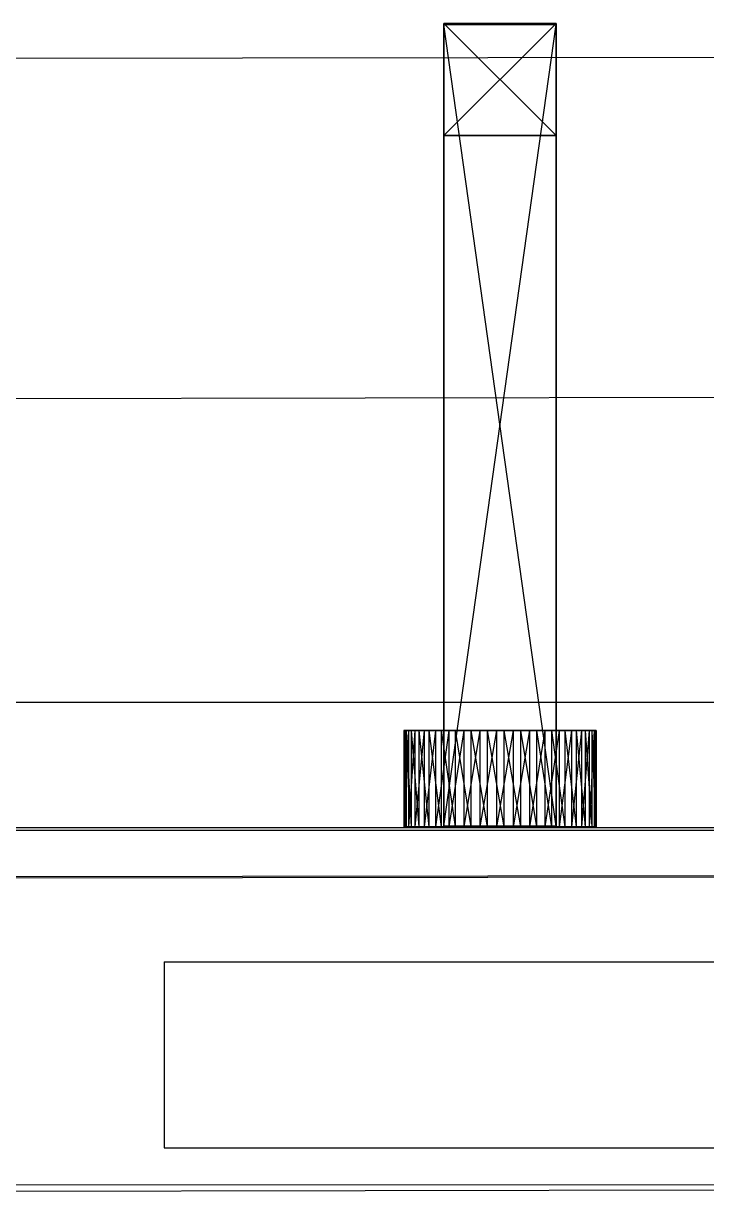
# Model space of a CAD drawing. Extents: x 11992 to 29481, y -6727 to 6811.
# Drawn here: x 18982.6 to 19003.9, y -2940.68 to -2904.25 of the extents above; entities that cross this region are included whole.
import ezdxf

# ---------------------------------------------------------------- set-up
doc = ezdxf.new("R2010")
doc.units = 0
doc.header["$MEASUREMENT"] = 0
doc.layers.get('0').update_dxf_attribs({"color": 8, "linetype": 'CONTINUOUS'})

msp = doc.modelspace()

# ---------------------------------------------------------------- linework, layer by layer
for p, q in [((18995.706, -2904.249, -1798.496), (18999.206, -2907.749, -1798.496)), ((18995.706, -2904.249, -1798.496), (18999.206, -2904.249, -1798.496)), ((18995.706, -2904.249, -1798.496), (18995.706, -2907.749, -1798.496)), ((18995.706, -2907.749, -1664.497), (18999.206, -2904.249, -1664.497)), ((18999.206, -2904.249, -1664.497), (18995.706, -2904.249, -1664.497)), ((18995.706, -2907.749, -1664.497), (18995.706, -2904.249, -1664.497)), ((18995.706, -2907.749, -1664.497), (18995.706, -2904.249, -1798.496)), ((18995.706, -2907.749, -1664.497), (18995.706, -2904.249, -1664.497)), ((18995.706, -2904.249, -1664.497), (18995.706, -2904.249, -1798.496)), ((18995.706, -2907.749, -1798.496), (18995.706, -2904.249, -1798.496)), ((18995.706, -2904.249, -1664.497), (18999.206, -2904.249, -1798.496)), ((18995.706, -2904.249, -1664.497), (18999.206, -2904.249, -1664.497)), ((18999.206, -2904.249, -1798.496), (18995.706, -2904.249, -1798.496)), ((18995.706, -2904.249, -1664.497), (18995.706, -2904.249, -1798.496)), ((18999.206, -2904.249, -1798.496), (18999.206, -2907.749, -1798.496)), ((18999.206, -2907.749, -1664.497), (18999.206, -2904.249, -1664.497)), ((18999.206, -2907.749, -1798.496), (18999.206, -2904.249, -1664.497)), ((18999.206, -2907.749, -1664.497), (18999.206, -2904.249, -1664.497)), ((18999.206, -2907.749, -1798.496), (18999.206, -2904.249, -1798.496)), ((18999.206, -2904.249, -1664.497), (18999.206, -2904.249, -1798.496)), ((18999.206, -2904.249, -1664.497), (18999.206, -2904.249, -1798.496)), ((18995.706, -2904.281, -1664.536), (18999.206, -2904.281, -1668.036)), ((18995.706, -2904.281, -1664.536), (18999.206, -2904.281, -1664.536)), ((18999.206, -2904.281, -1668.036), (18995.706, -2904.281, -1668.036)), ((18995.706, -2904.281, -1664.536), (18995.706, -2904.281, -1668.036)), ((18999.206, -2929.281, -1668.036), (18995.706, -2904.281, -1668.036)), ((18995.706, -2929.281, -1668.036), (18995.706, -2904.281, -1668.036)), ((18995.706, -2904.281, -1668.036), (18999.206, -2904.281, -1668.036)), ((18995.706, -2929.281, -1668.036), (18995.706, -2904.281, -1664.536)), ((18995.706, -2929.281, -1664.536), (18995.706, -2904.281, -1664.536)), ((18995.706, -2904.281, -1668.036), (18995.706, -2904.281, -1664.536)), ((18995.706, -2904.281, -1668.036), (18995.706, -2929.281, -1668.036)), ((18995.706, -2929.281, -1664.536), (18999.206, -2904.281, -1664.536)), ((18999.206, -2904.281, -1664.536), (18995.706, -2904.281, -1664.536)), ((18995.706, -2929.281, -1664.536), (18995.706, -2904.281, -1664.536)), ((18995.706, -2904.281, -1794.936), (18999.206, -2904.281, -1798.436)), ((18995.706, -2904.281, -1794.936), (18999.206, -2904.281, -1794.936)), ((18999.206, -2904.281, -1798.436), (18995.706, -2904.281, -1798.436)), ((18995.706, -2904.281, -1794.936), (18995.706, -2904.281, -1798.436)), ((18999.206, -2929.281, -1798.436), (18995.706, -2904.281, -1798.436)), ((18995.706, -2929.281, -1798.436), (18995.706, -2904.281, -1798.436)), ((18995.706, -2904.281, -1798.436), (18999.206, -2904.281, -1798.436)), ((18995.706, -2929.281, -1798.436), (18995.706, -2904.281, -1794.936)), ((18995.706, -2929.281, -1794.936), (18995.706, -2904.281, -1794.936)), ((18995.706, -2904.281, -1798.436), (18995.706, -2904.281, -1794.936)), ((18995.706, -2904.281, -1798.436), (18995.706, -2929.281, -1798.436)), ((18995.706, -2929.281, -1794.936), (18999.206, -2904.281, -1794.936)), ((18999.206, -2904.281, -1794.936), (18995.706, -2904.281, -1794.936)), ((18995.706, -2929.281, -1794.936), (18995.706, -2904.281, -1794.936)), ((18999.206, -2904.281, -1664.536), (18999.206, -2904.281, -1668.036)), ((18999.206, -2904.281, -1668.036), (18999.206, -2929.281, -1664.536)), ((18999.206, -2904.281, -1668.036), (18999.206, -2929.281, -1668.036)), ((18999.206, -2904.281, -1668.036), (18999.206, -2904.281, -1664.536)), ((18999.206, -2929.281, -1664.536), (18999.206, -2904.281, -1664.536)), ((18999.206, -2929.281, -1668.036), (18999.206, -2904.281, -1668.036)), ((18999.206, -2929.281, -1664.536), (18999.206, -2904.281, -1664.536)), ((18999.206, -2904.281, -1794.936), (18999.206, -2904.281, -1798.436)), ((18999.206, -2904.281, -1798.436), (18999.206, -2929.281, -1794.936)), ((18999.206, -2904.281, -1798.436), (18999.206, -2929.281, -1798.436)), ((18999.206, -2904.281, -1798.436), (18999.206, -2904.281, -1794.936)), ((18999.206, -2929.281, -1794.936), (18999.206, -2904.281, -1794.936)), ((18999.206, -2929.281, -1798.436), (18999.206, -2904.281, -1798.436)), ((18999.206, -2929.281, -1794.936), (18999.206, -2904.281, -1794.936)), ((18953.006, -2905.385, -647.043), (19290.027, -2904.838, -647.043)), ((18953.006, -2905.385, -1085.043), (19290.027, -2904.838, -1085.043)), ((18953.006, -2905.385, -1523.042), (19290.027, -2904.838, -1523.042)), ((18953.006, -2905.385, -1961.042), (19290.027, -2904.838, -1961.042)), ((18999.206, -2907.749, -1798.496), (18995.706, -2907.749, -1798.496)), ((18995.706, -2907.749, -1664.497), (18999.206, -2907.749, -1664.497)), ((18999.206, -2907.749, -1664.497), (18995.706, -2907.749, -1798.496)), ((18999.206, -2907.749, -1664.497), (18995.706, -2907.749, -1664.497)), ((18995.706, -2907.749, -1664.497), (18995.706, -2907.749, -1798.496)), ((18995.706, -2907.749, -1798.496), (18999.206, -2907.749, -1798.496)), ((18995.706, -2907.749, -1798.496), (18995.706, -2907.749, -1664.497)), ((18999.206, -2907.749, -1798.496), (18999.206, -2907.749, -1664.497)), ((18999.206, -2907.749, -1664.497), (18999.206, -2907.749, -1798.496)), ((18954.037, -2915.99, -651.436), (19289.354, -2915.445, -651.436)), ((18954.037, -2915.99, -1089.436), (19289.354, -2915.445, -1089.436)), ((18954.037, -2915.99, -1527.436), (19289.354, -2915.445, -1527.436)), ((18954.037, -2915.99, -1965.436), (19289.354, -2915.445, -1965.436)), ((18978.167, -2925.412, -502.43), (19271.079, -2925.412, -502.431)), ((18978.167, -2925.412, -506.43), (19271.079, -2925.412, -506.43)), ((18978.167, -2925.412, -940.43), (19271.079, -2925.412, -940.43)), ((18978.167, -2925.412, -944.43), (19271.079, -2925.412, -944.43)), ((18978.167, -2925.412, -1378.43), (19271.079, -2925.412, -1378.43)), ((18978.167, -2925.412, -1382.43), (19271.079, -2925.412, -1382.43)), ((18994.486, -2926.297, -1796.246), (18994.461, -2926.297, -1796.769)), ((18997.458, -2926.297, -1796.652), (18994.461, -2926.297, -1796.769)), ((18994.486, -2926.297, -1796.246), (18994.461, -2929.297, -1796.769)), ((18994.486, -2926.297, -1796.246), (18994.461, -2926.297, -1796.769)), ((18994.461, -2926.297, -1796.769), (18994.461, -2929.297, -1796.769)), ((18994.461, -2926.297, -1796.769), (18994.526, -2926.297, -1797.288)), ((18994.461, -2926.297, -1796.769), (18994.526, -2929.297, -1797.288)), ((18994.461, -2926.297, -1796.769), (18994.526, -2926.297, -1797.288)), ((18994.486, -2926.297, -1665.786), (18994.461, -2926.297, -1666.308)), ((18997.458, -2926.297, -1666.192), (18994.461, -2926.297, -1666.308)), ((18994.486, -2926.297, -1665.786), (18994.461, -2929.297, -1666.308)), ((18994.486, -2926.297, -1665.786), (18994.461, -2926.297, -1666.308)), ((18994.461, -2926.297, -1666.308), (18994.461, -2929.297, -1666.308)), ((18994.461, -2926.297, -1666.308), (18994.526, -2926.297, -1666.827)), ((18994.461, -2926.297, -1666.308), (18994.526, -2929.297, -1666.827)), ((18994.461, -2926.297, -1666.308), (18994.526, -2926.297, -1666.827)), ((18994.601, -2926.297, -1795.736), (18994.486, -2926.297, -1796.246)), ((18997.458, -2926.297, -1796.652), (18994.486, -2926.297, -1796.246)), ((18994.601, -2926.297, -1795.736), (18994.486, -2929.297, -1796.246)), ((18994.601, -2926.297, -1795.736), (18994.486, -2926.297, -1796.246)), ((18994.486, -2926.297, -1796.246), (18994.486, -2929.297, -1796.246)), ((18994.601, -2926.297, -1665.276), (18994.486, -2926.297, -1665.786)), ((18997.458, -2926.297, -1666.192), (18994.486, -2926.297, -1665.786)), ((18994.601, -2926.297, -1665.276), (18994.486, -2929.297, -1665.786)), ((18994.601, -2926.297, -1665.276), (18994.486, -2926.297, -1665.786)), ((18994.486, -2926.297, -1665.786), (18994.486, -2929.297, -1665.786)), ((18997.458, -2926.297, -1796.652), (18994.526, -2926.297, -1797.288)), ((18994.526, -2926.297, -1797.288), (18994.526, -2929.297, -1797.288)), ((18994.526, -2926.297, -1797.288), (18994.681, -2926.297, -1797.787)), ((18994.526, -2926.297, -1797.288), (18994.681, -2929.297, -1797.787)), ((18994.526, -2926.297, -1797.288), (18994.681, -2926.297, -1797.787)), ((18997.458, -2926.297, -1666.192), (18994.526, -2926.297, -1666.827)), ((18994.526, -2926.297, -1666.827), (18994.526, -2929.297, -1666.827)), ((18994.526, -2926.297, -1666.827), (18994.681, -2926.297, -1667.326)), ((18994.526, -2926.297, -1666.827), (18994.681, -2929.297, -1667.326)), ((18994.526, -2926.297, -1666.827), (18994.681, -2926.297, -1667.326)), ((18994.804, -2926.297, -1795.254), (18994.601, -2926.297, -1795.736)), ((18997.458, -2926.297, -1796.652), (18994.601, -2926.297, -1795.736)), ((18994.804, -2926.297, -1795.254), (18994.601, -2929.297, -1795.736)), ((18994.804, -2926.297, -1795.254), (18994.601, -2926.297, -1795.736)), ((18994.601, -2926.297, -1795.736), (18994.601, -2929.297, -1795.736)), ((18994.804, -2926.297, -1664.793), (18994.601, -2926.297, -1665.276)), ((18997.458, -2926.297, -1666.192), (18994.601, -2926.297, -1665.276)), ((18994.804, -2926.297, -1664.793), (18994.601, -2929.297, -1665.276)), ((18994.804, -2926.297, -1664.793), (18994.601, -2926.297, -1665.276)), ((18994.601, -2926.297, -1665.276), (18994.601, -2929.297, -1665.276)), ((18997.458, -2926.297, -1796.652), (18994.681, -2926.297, -1797.787)), ((18994.681, -2926.297, -1797.787), (18994.681, -2929.297, -1797.787)), ((18994.681, -2926.297, -1797.787), (18994.92, -2926.297, -1798.252)), ((18994.681, -2926.297, -1797.787), (18994.92, -2929.297, -1798.252)), ((18994.681, -2926.297, -1797.787), (18994.92, -2926.297, -1798.252)), ((18997.458, -2926.297, -1666.192), (18994.681, -2926.297, -1667.326)), ((18994.681, -2926.297, -1667.326), (18994.681, -2929.297, -1667.326)), ((18994.681, -2926.297, -1667.326), (18994.92, -2926.297, -1667.791)), ((18994.681, -2926.297, -1667.326), (18994.92, -2929.297, -1667.791)), ((18994.681, -2926.297, -1667.326), (18994.92, -2926.297, -1667.791)), ((18995.087, -2926.297, -1794.815), (18994.804, -2926.297, -1795.254)), ((18997.458, -2926.297, -1796.652), (18994.804, -2926.297, -1795.254)), ((18995.087, -2926.297, -1794.815), (18994.804, -2929.297, -1795.254)), ((18995.087, -2926.297, -1794.815), (18994.804, -2926.297, -1795.254)), ((18994.804, -2926.297, -1795.254), (18994.804, -2929.297, -1795.254)), ((18995.087, -2926.297, -1664.354), (18994.804, -2926.297, -1664.793)), ((18997.458, -2926.297, -1666.192), (18994.804, -2926.297, -1664.793)), ((18995.087, -2926.297, -1664.354), (18994.804, -2929.297, -1664.794)), ((18995.087, -2926.297, -1664.354), (18994.804, -2926.297, -1664.793)), ((18994.804, -2926.297, -1664.793), (18994.804, -2929.297, -1664.794)), ((18997.458, -2926.297, -1796.652), (18994.92, -2926.297, -1798.252)), ((18994.92, -2926.297, -1798.252), (18994.92, -2929.297, -1798.252)), ((18994.92, -2926.297, -1798.252), (18995.236, -2926.297, -1798.668)), ((18994.92, -2926.297, -1798.252), (18995.236, -2929.297, -1798.669)), ((18994.92, -2926.297, -1798.252), (18995.236, -2926.297, -1798.668)), ((18997.458, -2926.297, -1666.192), (18994.92, -2926.297, -1667.791)), ((18994.92, -2926.297, -1667.791), (18994.92, -2929.297, -1667.791)), ((18994.92, -2926.297, -1667.791), (18995.236, -2926.297, -1668.208)), ((18994.92, -2926.297, -1667.791), (18995.236, -2929.297, -1668.208)), ((18994.92, -2926.297, -1667.791), (18995.236, -2926.297, -1668.208)), ((18995.442, -2926.297, -1794.431), (18995.087, -2926.297, -1794.815)), ((18997.458, -2926.297, -1796.652), (18995.087, -2926.297, -1794.815)), ((18995.442, -2926.297, -1794.431), (18995.087, -2929.297, -1794.815)), ((18995.442, -2926.297, -1794.431), (18995.087, -2926.297, -1794.815)), ((18995.087, -2926.297, -1794.815), (18995.087, -2929.297, -1794.815)), ((18995.442, -2926.297, -1663.97), (18995.087, -2926.297, -1664.354)), ((18997.458, -2926.297, -1666.192), (18995.087, -2926.297, -1664.354)), ((18995.442, -2926.297, -1663.97), (18995.087, -2929.297, -1664.354)), ((18995.442, -2926.297, -1663.97), (18995.087, -2926.297, -1664.354)), ((18995.087, -2926.297, -1664.354), (18995.087, -2929.297, -1664.354)), ((18997.458, -2926.297, -1796.652), (18995.236, -2926.297, -1798.668)), ((18995.236, -2926.297, -1798.668), (18995.236, -2929.297, -1798.669)), ((18995.236, -2926.297, -1798.668), (18995.62, -2926.297, -1799.024)), ((18995.236, -2926.297, -1798.668), (18995.62, -2929.297, -1799.024)), ((18995.236, -2926.297, -1798.668), (18995.62, -2926.297, -1799.024)), ((18997.458, -2926.297, -1666.192), (18995.236, -2926.297, -1668.208)), ((18995.236, -2926.297, -1668.208), (18995.236, -2929.297, -1668.208)), ((18995.236, -2926.297, -1668.208), (18995.62, -2926.297, -1668.563)), ((18995.236, -2926.297, -1668.208), (18995.62, -2929.297, -1668.563)), ((18995.236, -2926.297, -1668.208), (18995.62, -2926.297, -1668.563)), ((18995.859, -2926.297, -1794.115), (18995.442, -2926.297, -1794.431)), ((18997.458, -2926.297, -1796.652), (18995.442, -2926.297, -1794.431)), ((18995.859, -2926.297, -1794.115), (18995.442, -2929.297, -1794.431)), ((18995.859, -2926.297, -1794.115), (18995.442, -2926.297, -1794.431)), ((18995.442, -2926.297, -1794.431), (18995.442, -2929.297, -1794.431)), ((18995.859, -2926.297, -1663.654), (18995.442, -2926.297, -1663.97)), ((18997.458, -2926.297, -1666.192), (18995.442, -2926.297, -1663.97)), ((18995.859, -2926.297, -1663.654), (18995.442, -2929.297, -1663.97)), ((18995.859, -2926.297, -1663.654), (18995.442, -2926.297, -1663.97)), ((18995.442, -2926.297, -1663.97), (18995.442, -2929.297, -1663.97)), ((18997.458, -2926.297, -1796.652), (18995.62, -2926.297, -1799.024)), ((18995.62, -2926.297, -1799.024), (18995.62, -2929.297, -1799.024)), ((18995.62, -2926.297, -1799.024), (18996.06, -2926.297, -1799.307)), ((18995.62, -2926.297, -1799.024), (18996.06, -2929.297, -1799.307)), ((18995.62, -2926.297, -1799.024), (18996.06, -2926.297, -1799.307)), ((18997.458, -2926.297, -1666.192), (18995.62, -2926.297, -1668.563)), ((18995.62, -2926.297, -1668.563), (18995.62, -2929.297, -1668.563)), ((18995.62, -2926.297, -1668.563), (18996.06, -2926.297, -1668.846)), ((18995.62, -2926.297, -1668.563), (18996.06, -2929.297, -1668.846)), ((18995.62, -2926.297, -1668.563), (18996.06, -2926.297, -1668.846)), ((18996.324, -2926.297, -1793.875), (18995.859, -2926.297, -1794.115)), ((18997.458, -2926.297, -1796.652), (18995.859, -2926.297, -1794.115)), ((18996.324, -2926.297, -1793.875), (18995.859, -2929.297, -1794.115)), ((18996.324, -2926.297, -1793.875), (18995.859, -2926.297, -1794.115)), ((18995.859, -2926.297, -1794.115), (18995.859, -2929.297, -1794.115)), ((18996.324, -2926.297, -1663.414), (18995.859, -2926.297, -1663.654)), ((18997.458, -2926.297, -1666.192), (18995.859, -2926.297, -1663.654)), ((18996.324, -2926.297, -1663.414), (18995.859, -2929.297, -1663.654)), ((18996.324, -2926.297, -1663.414), (18995.859, -2926.297, -1663.654)), ((18995.859, -2926.297, -1663.654), (18995.859, -2929.297, -1663.654)), ((18997.458, -2926.297, -1796.652), (18996.06, -2926.297, -1799.307)), ((18996.06, -2926.297, -1799.307), (18996.06, -2929.297, -1799.307)), ((18996.06, -2926.297, -1799.307), (18996.542, -2926.297, -1799.509)), ((18996.06, -2926.297, -1799.307), (18996.542, -2929.297, -1799.509)), ((18996.06, -2926.297, -1799.307), (18996.542, -2926.297, -1799.509)), ((18997.458, -2926.297, -1666.192), (18996.06, -2926.297, -1668.846)), ((18996.06, -2926.297, -1668.846), (18996.06, -2929.297, -1668.846)), ((18996.06, -2926.297, -1668.846), (18996.542, -2926.297, -1669.048)), ((18996.06, -2926.297, -1668.846), (18996.542, -2929.297, -1669.048)), ((18996.06, -2926.297, -1668.846), (18996.542, -2926.297, -1669.048)), ((18996.823, -2926.297, -1793.72), (18996.324, -2926.297, -1793.875)), ((18997.458, -2926.297, -1796.652), (18996.324, -2926.297, -1793.875)), ((18996.823, -2926.297, -1793.72), (18996.324, -2929.297, -1793.875)), ((18996.823, -2926.297, -1793.72), (18996.324, -2926.297, -1793.875)), ((18996.324, -2926.297, -1793.875), (18996.324, -2929.297, -1793.875)), ((18996.823, -2926.297, -1663.259), (18996.324, -2926.297, -1663.414)), ((18997.458, -2926.297, -1666.192), (18996.324, -2926.297, -1663.414)), ((18996.823, -2926.297, -1663.259), (18996.324, -2929.297, -1663.415)), ((18996.823, -2926.297, -1663.259), (18996.324, -2926.297, -1663.414)), ((18996.324, -2926.297, -1663.414), (18996.324, -2929.297, -1663.415)), ((18997.458, -2926.297, -1796.652), (18996.542, -2926.297, -1799.509)), ((18996.542, -2926.297, -1799.509), (18996.542, -2929.297, -1799.509)), ((18996.542, -2926.297, -1799.509), (18997.052, -2926.297, -1799.625)), ((18996.542, -2926.297, -1799.509), (18997.052, -2929.297, -1799.625)), ((18996.542, -2926.297, -1799.509), (18997.052, -2926.297, -1799.625)), ((18997.458, -2926.297, -1666.192), (18996.542, -2926.297, -1669.048)), ((18996.542, -2926.297, -1669.048), (18996.542, -2929.297, -1669.048)), ((18996.542, -2926.297, -1669.048), (18997.052, -2926.297, -1669.164)), ((18996.542, -2926.297, -1669.048), (18997.052, -2929.297, -1669.164)), ((18996.542, -2926.297, -1669.048), (18997.052, -2926.297, -1669.164)), ((18997.342, -2926.297, -1793.655), (18996.823, -2926.297, -1793.72)), ((18997.458, -2926.297, -1796.652), (18996.823, -2926.297, -1793.72)), ((18997.342, -2926.297, -1793.655), (18996.823, -2929.297, -1793.721)), ((18997.342, -2926.297, -1793.655), (18996.823, -2926.297, -1793.72)), ((18996.823, -2926.297, -1793.72), (18996.823, -2929.297, -1793.721)), ((18997.342, -2926.297, -1663.194), (18996.823, -2926.297, -1663.259)), ((18997.458, -2926.297, -1666.192), (18996.823, -2926.297, -1663.259)), ((18997.342, -2926.297, -1663.194), (18996.823, -2929.297, -1663.26)), ((18997.342, -2926.297, -1663.194), (18996.823, -2926.297, -1663.259)), ((18996.823, -2926.297, -1663.259), (18996.823, -2929.297, -1663.26)), ((18997.458, -2926.297, -1796.652), (18997.052, -2926.297, -1799.625)), ((18997.052, -2926.297, -1799.625), (18997.052, -2929.297, -1799.625)), ((18997.052, -2926.297, -1799.625), (18997.574, -2926.297, -1799.65)), ((18997.052, -2926.297, -1799.625), (18997.574, -2929.297, -1799.65)), ((18997.052, -2926.297, -1799.625), (18997.574, -2926.297, -1799.65)), ((18997.458, -2926.297, -1666.192), (18997.052, -2926.297, -1669.164)), ((18997.052, -2926.297, -1669.164), (18997.052, -2929.297, -1669.164)), ((18997.052, -2926.297, -1669.164), (18997.574, -2926.297, -1669.189)), ((18997.052, -2926.297, -1669.164), (18997.574, -2929.297, -1669.189)), ((18997.052, -2926.297, -1669.164), (18997.574, -2926.297, -1669.189)), ((18997.864, -2926.297, -1793.68), (18997.342, -2926.297, -1793.655)), ((18997.458, -2926.297, -1796.652), (18997.342, -2926.297, -1793.655)), ((18997.864, -2926.297, -1793.68), (18997.342, -2929.297, -1793.655)), ((18997.864, -2926.297, -1793.68), (18997.342, -2926.297, -1793.655)), ((18997.342, -2926.297, -1793.655), (18997.342, -2929.297, -1793.655)), ((18997.864, -2926.297, -1663.219), (18997.342, -2926.297, -1663.194)), ((18997.458, -2926.297, -1666.192), (18997.342, -2926.297, -1663.194)), ((18997.864, -2926.297, -1663.219), (18997.342, -2929.297, -1663.194)), ((18997.864, -2926.297, -1663.219), (18997.342, -2926.297, -1663.194)), ((18997.342, -2926.297, -1663.194), (18997.342, -2929.297, -1663.194)), ((18999.829, -2926.297, -1798.49), (18997.458, -2926.297, -1796.652)), ((18997.458, -2926.297, -1796.652), (19000.113, -2926.297, -1798.051)), ((18997.458, -2926.297, -1796.652), (19000.315, -2926.297, -1797.568)), ((18997.458, -2926.297, -1796.652), (19000.431, -2926.297, -1797.058)), ((18997.458, -2926.297, -1796.652), (19000.456, -2926.297, -1796.536)), ((18997.458, -2926.297, -1796.652), (19000.39, -2926.297, -1796.017)), ((18997.458, -2926.297, -1796.652), (19000.235, -2926.297, -1795.518)), ((18997.458, -2926.297, -1796.652), (18999.996, -2926.297, -1795.053)), ((18997.458, -2926.297, -1796.652), (18999.68, -2926.297, -1794.636)), ((18997.458, -2926.297, -1796.652), (18999.296, -2926.297, -1794.281)), ((18997.458, -2926.297, -1796.652), (18998.856, -2926.297, -1793.998)), ((18997.458, -2926.297, -1796.652), (18998.374, -2926.297, -1793.796)), ((18997.458, -2926.297, -1796.652), (18997.864, -2926.297, -1793.68)), ((18997.458, -2926.297, -1796.652), (18997.574, -2926.297, -1799.65)), ((18997.458, -2926.297, -1796.652), (18998.093, -2926.297, -1799.585)), ((18997.458, -2926.297, -1796.652), (18998.593, -2926.297, -1799.43)), ((18997.458, -2926.297, -1796.652), (18999.058, -2926.297, -1799.191)), ((18997.458, -2926.297, -1796.652), (18999.474, -2926.297, -1798.874)), ((18999.829, -2926.297, -1668.029), (18997.458, -2926.297, -1666.192)), ((18997.458, -2926.297, -1666.192), (19000.113, -2926.297, -1667.59)), ((18997.458, -2926.297, -1666.192), (19000.315, -2926.297, -1667.108)), ((18997.458, -2926.297, -1666.192), (19000.431, -2926.297, -1666.598)), ((18997.458, -2926.297, -1666.192), (19000.456, -2926.297, -1666.075)), ((18997.458, -2926.297, -1666.192), (19000.39, -2926.297, -1665.556)), ((18997.458, -2926.297, -1666.192), (19000.235, -2926.297, -1665.057)), ((18997.458, -2926.297, -1666.192), (18999.996, -2926.297, -1664.592)), ((18997.458, -2926.297, -1666.192), (18999.68, -2926.297, -1664.175)), ((18997.458, -2926.297, -1666.192), (18999.296, -2926.297, -1663.82)), ((18997.458, -2926.297, -1666.192), (18998.856, -2926.297, -1663.537)), ((18997.458, -2926.297, -1666.192), (18998.374, -2926.297, -1663.335)), ((18997.458, -2926.297, -1666.192), (18997.864, -2926.297, -1663.219)), ((18997.458, -2926.297, -1666.192), (18997.574, -2926.297, -1669.189)), ((18997.458, -2926.297, -1666.192), (18998.093, -2926.297, -1669.124)), ((18997.458, -2926.297, -1666.192), (18998.593, -2926.297, -1668.969)), ((18997.458, -2926.297, -1666.192), (18999.058, -2926.297, -1668.73)), ((18997.458, -2926.297, -1666.192), (18999.474, -2926.297, -1668.413)), ((18997.574, -2926.297, -1799.65), (18997.574, -2929.297, -1799.65)), ((18997.574, -2926.297, -1799.65), (18998.093, -2926.297, -1799.585)), ((18997.574, -2926.297, -1799.65), (18998.093, -2929.297, -1799.585)), ((18997.574, -2926.297, -1799.65), (18998.093, -2926.297, -1799.585)), ((18997.574, -2926.297, -1669.189), (18997.574, -2929.297, -1669.189)), ((18997.574, -2926.297, -1669.189), (18998.093, -2926.297, -1669.124)), ((18997.574, -2926.297, -1669.189), (18998.093, -2929.297, -1669.124)), ((18997.574, -2926.297, -1669.189), (18998.093, -2926.297, -1669.124)), ((18998.374, -2926.297, -1793.796), (18997.864, -2926.297, -1793.68)), ((18998.374, -2926.297, -1793.796), (18997.864, -2929.297, -1793.68)), ((18998.374, -2926.297, -1793.796), (18997.864, -2926.297, -1793.68)), ((18997.864, -2926.297, -1793.68), (18997.864, -2929.297, -1793.68)), ((18998.374, -2926.297, -1663.335), (18997.864, -2926.297, -1663.219)), ((18998.374, -2926.297, -1663.335), (18997.864, -2929.297, -1663.219)), ((18998.374, -2926.297, -1663.335), (18997.864, -2926.297, -1663.219)), ((18997.864, -2926.297, -1663.219), (18997.864, -2929.297, -1663.219)), ((18998.093, -2926.297, -1799.585), (18998.093, -2929.297, -1799.585)), ((18998.093, -2926.297, -1799.585), (18998.593, -2926.297, -1799.43)), ((18998.093, -2926.297, -1799.585), (18998.593, -2929.297, -1799.43)), ((18998.093, -2926.297, -1799.585), (18998.593, -2926.297, -1799.43)), ((18998.093, -2926.297, -1669.124), (18998.093, -2929.297, -1669.124)), ((18998.093, -2926.297, -1669.124), (18998.593, -2926.297, -1668.969)), ((18998.093, -2926.297, -1669.124), (18998.593, -2929.297, -1668.969)), ((18998.093, -2926.297, -1669.124), (18998.593, -2926.297, -1668.969)), ((18998.856, -2926.297, -1793.998), (18998.374, -2926.297, -1793.796)), ((18998.856, -2926.297, -1793.998), (18998.374, -2929.297, -1793.796)), ((18998.856, -2926.297, -1793.998), (18998.374, -2926.297, -1793.796)), ((18998.374, -2926.297, -1793.796), (18998.374, -2929.297, -1793.796)), ((18998.856, -2926.297, -1663.537), (18998.374, -2926.297, -1663.335)), ((18998.856, -2926.297, -1663.537), (18998.374, -2929.297, -1663.335)), ((18998.856, -2926.297, -1663.537), (18998.374, -2926.297, -1663.335)), ((18998.374, -2926.297, -1663.335), (18998.374, -2929.297, -1663.335)), ((18998.593, -2926.297, -1799.43), (18998.593, -2929.297, -1799.43)), ((18998.593, -2926.297, -1799.43), (18999.058, -2926.297, -1799.191)), ((18998.593, -2926.297, -1799.43), (18999.058, -2929.297, -1799.191)), ((18998.593, -2926.297, -1799.43), (18999.058, -2926.297, -1799.191)), ((18998.593, -2926.297, -1668.969), (18998.593, -2929.297, -1668.969)), ((18998.593, -2926.297, -1668.969), (18999.058, -2926.297, -1668.73)), ((18998.593, -2926.297, -1668.969), (18999.058, -2929.297, -1668.73)), ((18998.593, -2926.297, -1668.969), (18999.058, -2926.297, -1668.73)), ((18999.296, -2926.297, -1794.281), (18998.856, -2926.297, -1793.998)), ((18999.296, -2926.297, -1794.281), (18998.856, -2929.297, -1793.998)), ((18999.296, -2926.297, -1794.281), (18998.856, -2926.297, -1793.998)), ((18998.856, -2926.297, -1793.998), (18998.856, -2929.297, -1793.998)), ((18999.296, -2926.297, -1663.82), (18998.856, -2926.297, -1663.537)), ((18999.296, -2926.297, -1663.82), (18998.856, -2929.297, -1663.537)), ((18999.296, -2926.297, -1663.82), (18998.856, -2926.297, -1663.537)), ((18998.856, -2926.297, -1663.537), (18998.856, -2929.297, -1663.537)), ((18999.058, -2926.297, -1799.191), (18999.058, -2929.297, -1799.191)), ((18999.058, -2926.297, -1799.191), (18999.474, -2926.297, -1798.874)), ((18999.058, -2926.297, -1799.191), (18999.474, -2929.297, -1798.874)), ((18999.058, -2926.297, -1799.191), (18999.474, -2926.297, -1798.874)), ((18999.058, -2926.297, -1668.73), (18999.058, -2929.297, -1668.73)), ((18999.058, -2926.297, -1668.73), (18999.474, -2926.297, -1668.413)), ((18999.058, -2926.297, -1668.73), (18999.474, -2929.297, -1668.413)), ((18999.058, -2926.297, -1668.73), (18999.474, -2926.297, -1668.413)), ((18999.68, -2926.297, -1794.636), (18999.296, -2926.297, -1794.281)), ((18999.68, -2926.297, -1794.636), (18999.296, -2929.297, -1794.281)), ((18999.68, -2926.297, -1794.636), (18999.296, -2926.297, -1794.281)), ((18999.296, -2926.297, -1794.281), (18999.296, -2929.297, -1794.281)), ((18999.68, -2926.297, -1664.175), (18999.296, -2926.297, -1663.82)), ((18999.68, -2926.297, -1664.175), (18999.296, -2929.297, -1663.821)), ((18999.68, -2926.297, -1664.175), (18999.296, -2926.297, -1663.82)), ((18999.296, -2926.297, -1663.82), (18999.296, -2929.297, -1663.821)), ((18999.474, -2926.297, -1798.874), (18999.474, -2929.297, -1798.874)), ((18999.829, -2926.297, -1798.49), (18999.474, -2926.297, -1798.874)), ((18999.474, -2926.297, -1798.874), (18999.829, -2929.297, -1798.49)), ((18999.474, -2926.297, -1798.874), (18999.829, -2926.297, -1798.49)), ((18999.474, -2926.297, -1668.413), (18999.474, -2929.297, -1668.413)), ((18999.829, -2926.297, -1668.029), (18999.474, -2926.297, -1668.413)), ((18999.474, -2926.297, -1668.413), (18999.829, -2929.297, -1668.029)), ((18999.474, -2926.297, -1668.413), (18999.829, -2926.297, -1668.029)), ((18999.996, -2926.297, -1795.053), (18999.68, -2926.297, -1794.636)), ((18999.996, -2926.297, -1795.053), (18999.68, -2929.297, -1794.636)), ((18999.996, -2926.297, -1795.053), (18999.68, -2926.297, -1794.636)), ((18999.68, -2926.297, -1794.636), (18999.68, -2929.297, -1794.636)), ((18999.996, -2926.297, -1664.592), (18999.68, -2926.297, -1664.175)), ((18999.996, -2926.297, -1664.592), (18999.68, -2929.297, -1664.176)), ((18999.996, -2926.297, -1664.592), (18999.68, -2926.297, -1664.175)), ((18999.68, -2926.297, -1664.175), (18999.68, -2929.297, -1664.176)), ((18999.829, -2926.297, -1798.49), (19000.113, -2926.297, -1798.051)), ((18999.829, -2926.297, -1798.49), (19000.113, -2929.297, -1798.051)), ((18999.829, -2926.297, -1798.49), (19000.113, -2926.297, -1798.051)), ((18999.829, -2926.297, -1798.49), (18999.829, -2929.297, -1798.49)), ((18999.829, -2926.297, -1798.49), (18999.829, -2929.297, -1798.49)), ((18999.829, -2926.297, -1668.029), (19000.113, -2926.297, -1667.59)), ((18999.829, -2926.297, -1668.029), (19000.113, -2929.297, -1667.59)), ((18999.829, -2926.297, -1668.029), (19000.113, -2926.297, -1667.59)), ((18999.829, -2926.297, -1668.029), (18999.829, -2929.297, -1668.029)), ((18999.829, -2926.297, -1668.029), (18999.829, -2929.297, -1668.029)), ((19000.235, -2926.297, -1795.518), (18999.996, -2926.297, -1795.053)), ((19000.235, -2926.297, -1795.518), (18999.996, -2929.297, -1795.053)), ((19000.235, -2926.297, -1795.518), (18999.996, -2926.297, -1795.053)), ((18999.996, -2926.297, -1795.053), (18999.996, -2929.297, -1795.053)), ((19000.235, -2926.297, -1665.057), (18999.996, -2926.297, -1664.592)), ((19000.235, -2926.297, -1665.057), (18999.996, -2929.297, -1664.592)), ((19000.235, -2926.297, -1665.057), (18999.996, -2926.297, -1664.592)), ((18999.996, -2926.297, -1664.592), (18999.996, -2929.297, -1664.592)), ((19000.113, -2926.297, -1798.051), (19000.113, -2929.297, -1798.051)), ((19000.113, -2926.297, -1798.051), (19000.315, -2926.297, -1797.568)), ((19000.113, -2926.297, -1798.051), (19000.315, -2929.297, -1797.568)), ((19000.113, -2926.297, -1798.051), (19000.315, -2926.297, -1797.568)), ((19000.113, -2926.297, -1667.59), (19000.113, -2929.297, -1667.59)), ((19000.113, -2926.297, -1667.59), (19000.315, -2926.297, -1667.108)), ((19000.113, -2926.297, -1667.59), (19000.315, -2929.297, -1667.108)), ((19000.113, -2926.297, -1667.59), (19000.315, -2926.297, -1667.108)), ((19000.39, -2926.297, -1796.017), (19000.235, -2926.297, -1795.518)), ((19000.39, -2926.297, -1796.017), (19000.235, -2929.297, -1795.518)), ((19000.39, -2926.297, -1796.017), (19000.235, -2926.297, -1795.518)), ((19000.235, -2926.297, -1795.518), (19000.235, -2929.297, -1795.518)), ((19000.39, -2926.297, -1665.556), (19000.235, -2926.297, -1665.057)), ((19000.39, -2926.297, -1665.556), (19000.235, -2929.297, -1665.057)), ((19000.39, -2926.297, -1665.556), (19000.235, -2926.297, -1665.057)), ((19000.235, -2926.297, -1665.057), (19000.235, -2929.297, -1665.057)), ((19000.315, -2926.297, -1797.568), (19000.315, -2929.297, -1797.568)), ((19000.315, -2926.297, -1797.568), (19000.431, -2926.297, -1797.058)), ((19000.315, -2926.297, -1797.568), (19000.431, -2929.297, -1797.058)), ((19000.315, -2926.297, -1797.568), (19000.431, -2926.297, -1797.058)), ((19000.315, -2926.297, -1667.108), (19000.315, -2929.297, -1667.108)), ((19000.315, -2926.297, -1667.108), (19000.431, -2926.297, -1666.598)), ((19000.315, -2926.297, -1667.108), (19000.431, -2929.297, -1666.598)), ((19000.315, -2926.297, -1667.108), (19000.431, -2926.297, -1666.598)), ((19000.456, -2926.297, -1796.536), (19000.39, -2926.297, -1796.017)), ((19000.456, -2926.297, -1796.536), (19000.39, -2929.297, -1796.017)), ((19000.456, -2926.297, -1796.536), (19000.39, -2926.297, -1796.017)), ((19000.39, -2926.297, -1796.017), (19000.39, -2929.297, -1796.017)), ((19000.456, -2926.297, -1666.075), (19000.39, -2926.297, -1665.556)), ((19000.456, -2926.297, -1666.075), (19000.39, -2929.297, -1665.557)), ((19000.456, -2926.297, -1666.075), (19000.39, -2926.297, -1665.556)), ((19000.39, -2926.297, -1665.556), (19000.39, -2929.297, -1665.557)), ((19000.431, -2926.297, -1797.058), (19000.431, -2929.297, -1797.058)), ((19000.431, -2926.297, -1797.058), (19000.456, -2926.297, -1796.536)), ((19000.431, -2926.297, -1797.058), (19000.456, -2929.297, -1796.536)), ((19000.431, -2926.297, -1797.058), (19000.456, -2926.297, -1796.536)), ((19000.431, -2926.297, -1666.598), (19000.431, -2929.297, -1666.598)), ((19000.431, -2926.297, -1666.598), (19000.456, -2926.297, -1666.075)), ((19000.431, -2926.297, -1666.598), (19000.456, -2929.297, -1666.075)), ((19000.431, -2926.297, -1666.598), (19000.456, -2926.297, -1666.075)), ((19000.456, -2926.297, -1796.536), (19000.456, -2929.297, -1796.536)), ((19000.456, -2926.297, -1666.075), (19000.456, -2929.297, -1666.075)), ((19278.107, -2929.329, -1527.856), (18971.584, -2929.329, -1527.856)), ((19278.107, -2929.329, -1934.855), (18971.584, -2929.329, -1934.855)), ((18994.486, -2929.297, -1796.246), (18994.461, -2929.297, -1796.769)), ((18994.486, -2929.297, -1796.246), (18994.461, -2929.297, -1796.769)), ((18997.458, -2929.297, -1796.652), (18994.461, -2929.297, -1796.769)), ((18994.461, -2929.297, -1796.769), (18994.526, -2929.297, -1797.288)), ((18994.461, -2929.297, -1796.769), (18994.526, -2929.297, -1797.288)), ((18994.486, -2929.297, -1665.786), (18994.461, -2929.297, -1666.308)), ((18994.486, -2929.297, -1665.786), (18994.461, -2929.297, -1666.308)), ((18997.458, -2929.297, -1666.192), (18994.461, -2929.297, -1666.308)), ((18994.461, -2929.297, -1666.308), (18994.526, -2929.297, -1666.827)), ((18994.461, -2929.297, -1666.308), (18994.526, -2929.297, -1666.827)), ((18994.601, -2929.297, -1795.736), (18994.486, -2929.297, -1796.246)), ((18994.601, -2929.297, -1795.736), (18994.486, -2929.297, -1796.246)), ((18997.458, -2929.297, -1796.652), (18994.486, -2929.297, -1796.246)), ((18994.601, -2929.297, -1665.276), (18994.486, -2929.297, -1665.786)), ((18994.601, -2929.297, -1665.276), (18994.486, -2929.297, -1665.786)), ((18997.458, -2929.297, -1666.192), (18994.486, -2929.297, -1665.786)), ((18997.458, -2929.297, -1796.652), (18994.526, -2929.297, -1797.288)), ((18994.526, -2929.297, -1797.288), (18994.681, -2929.297, -1797.787)), ((18994.526, -2929.297, -1797.288), (18994.681, -2929.297, -1797.787)), ((18997.458, -2929.297, -1666.192), (18994.526, -2929.297, -1666.827)), ((18994.526, -2929.297, -1666.827), (18994.681, -2929.297, -1667.326)), ((18994.526, -2929.297, -1666.827), (18994.681, -2929.297, -1667.326)), ((18994.804, -2929.297, -1795.254), (18994.601, -2929.297, -1795.736)), ((18994.804, -2929.297, -1795.254), (18994.601, -2929.297, -1795.736)), ((18997.458, -2929.297, -1796.652), (18994.601, -2929.297, -1795.736)), ((18994.804, -2929.297, -1664.794), (18994.601, -2929.297, -1665.276)), ((18994.804, -2929.297, -1664.794), (18994.601, -2929.297, -1665.276)), ((18997.458, -2929.297, -1666.192), (18994.601, -2929.297, -1665.276)), ((18997.458, -2929.297, -1796.652), (18994.681, -2929.297, -1797.787)), ((18994.681, -2929.297, -1797.787), (18994.92, -2929.297, -1798.252)), ((18994.681, -2929.297, -1797.787), (18994.92, -2929.297, -1798.252)), ((18997.458, -2929.297, -1666.192), (18994.681, -2929.297, -1667.326)), ((18994.681, -2929.297, -1667.326), (18994.92, -2929.297, -1667.791)), ((18994.681, -2929.297, -1667.326), (18994.92, -2929.297, -1667.791)), ((18995.087, -2929.297, -1794.815), (18994.804, -2929.297, -1795.254)), ((18995.087, -2929.297, -1794.815), (18994.804, -2929.297, -1795.254)), ((18997.458, -2929.297, -1796.652), (18994.804, -2929.297, -1795.254)), ((18995.087, -2929.297, -1664.354), (18994.804, -2929.297, -1664.794)), ((18995.087, -2929.297, -1664.354), (18994.804, -2929.297, -1664.794)), ((18997.458, -2929.297, -1666.192), (18994.804, -2929.297, -1664.794)), ((18997.458, -2929.297, -1796.652), (18994.92, -2929.297, -1798.252)), ((18994.92, -2929.297, -1798.252), (18995.236, -2929.297, -1798.669)), ((18994.92, -2929.297, -1798.252), (18995.236, -2929.297, -1798.669)), ((18997.458, -2929.297, -1666.192), (18994.92, -2929.297, -1667.791)), ((18994.92, -2929.297, -1667.791), (18995.236, -2929.297, -1668.208)), ((18994.92, -2929.297, -1667.791), (18995.236, -2929.297, -1668.208)), ((18995.442, -2929.297, -1794.431), (18995.087, -2929.297, -1794.815)), ((18995.442, -2929.297, -1794.431), (18995.087, -2929.297, -1794.815)), ((18997.458, -2929.297, -1796.652), (18995.087, -2929.297, -1794.815)), ((18995.442, -2929.297, -1663.97), (18995.087, -2929.297, -1664.354)), ((18995.442, -2929.297, -1663.97), (18995.087, -2929.297, -1664.354)), ((18997.458, -2929.297, -1666.192), (18995.087, -2929.297, -1664.354)), ((18997.458, -2929.297, -1796.652), (18995.236, -2929.297, -1798.669)), ((18995.236, -2929.297, -1798.669), (18995.62, -2929.297, -1799.024)), ((18995.236, -2929.297, -1798.669), (18995.62, -2929.297, -1799.024)), ((18997.458, -2929.297, -1666.192), (18995.236, -2929.297, -1668.208)), ((18995.236, -2929.297, -1668.208), (18995.62, -2929.297, -1668.563)), ((18995.236, -2929.297, -1668.208), (18995.62, -2929.297, -1668.563)), ((18995.859, -2929.297, -1794.115), (18995.442, -2929.297, -1794.431)), ((18995.859, -2929.297, -1794.115), (18995.442, -2929.297, -1794.431)), ((18997.458, -2929.297, -1796.652), (18995.442, -2929.297, -1794.431)), ((18995.859, -2929.297, -1663.654), (18995.442, -2929.297, -1663.97)), ((18995.859, -2929.297, -1663.654), (18995.442, -2929.297, -1663.97)), ((18997.458, -2929.297, -1666.192), (18995.442, -2929.297, -1663.97)), ((18997.458, -2929.297, -1796.652), (18995.62, -2929.297, -1799.024)), ((18995.62, -2929.297, -1799.024), (18996.06, -2929.297, -1799.307)), ((18995.62, -2929.297, -1799.024), (18996.06, -2929.297, -1799.307)), ((18997.458, -2929.297, -1666.192), (18995.62, -2929.297, -1668.563)), ((18995.62, -2929.297, -1668.563), (18996.06, -2929.297, -1668.846)), ((18995.62, -2929.297, -1668.563), (18996.06, -2929.297, -1668.846)), ((18995.706, -2929.281, -1668.036), (18999.206, -2929.281, -1664.536)), ((18995.706, -2929.281, -1668.036), (18999.206, -2929.281, -1668.036)), ((18999.206, -2929.281, -1664.536), (18995.706, -2929.281, -1664.536)), ((18995.706, -2929.281, -1668.036), (18995.706, -2929.281, -1664.536)), ((18999.206, -2929.281, -1668.036), (18995.706, -2929.281, -1668.036)), ((18995.706, -2929.281, -1668.036), (18995.706, -2929.281, -1664.536)), ((18995.706, -2929.281, -1664.536), (18999.206, -2929.281, -1664.536)), ((18995.706, -2929.281, -1798.436), (18999.206, -2929.281, -1794.936)), ((18995.706, -2929.281, -1798.436), (18999.206, -2929.281, -1798.436)), ((18999.206, -2929.281, -1794.936), (18995.706, -2929.281, -1794.936)), ((18995.706, -2929.281, -1798.436), (18995.706, -2929.281, -1794.936)), ((18999.206, -2929.281, -1798.436), (18995.706, -2929.281, -1798.436)), ((18995.706, -2929.281, -1798.436), (18995.706, -2929.281, -1794.936)), ((18995.706, -2929.281, -1794.936), (18999.206, -2929.281, -1794.936)), ((18996.324, -2929.297, -1793.875), (18995.859, -2929.297, -1794.115)), ((18996.324, -2929.297, -1793.875), (18995.859, -2929.297, -1794.115)), ((18997.458, -2929.297, -1796.652), (18995.859, -2929.297, -1794.115)), ((18996.324, -2929.297, -1663.415), (18995.859, -2929.297, -1663.654)), ((18996.324, -2929.297, -1663.415), (18995.859, -2929.297, -1663.654)), ((18997.458, -2929.297, -1666.192), (18995.859, -2929.297, -1663.654)), ((18997.458, -2929.297, -1796.652), (18996.06, -2929.297, -1799.307)), ((18996.06, -2929.297, -1799.307), (18996.542, -2929.297, -1799.509)), ((18996.06, -2929.297, -1799.307), (18996.542, -2929.297, -1799.509)), ((18997.458, -2929.297, -1666.192), (18996.06, -2929.297, -1668.846)), ((18996.06, -2929.297, -1668.846), (18996.542, -2929.297, -1669.048)), ((18996.06, -2929.297, -1668.846), (18996.542, -2929.297, -1669.048)), ((18996.823, -2929.297, -1793.721), (18996.324, -2929.297, -1793.875)), ((18996.823, -2929.297, -1793.721), (18996.324, -2929.297, -1793.875)), ((18997.458, -2929.297, -1796.652), (18996.324, -2929.297, -1793.875)), ((18996.823, -2929.297, -1663.26), (18996.324, -2929.297, -1663.415)), ((18996.823, -2929.297, -1663.26), (18996.324, -2929.297, -1663.415)), ((18997.458, -2929.297, -1666.192), (18996.324, -2929.297, -1663.415)), ((18997.458, -2929.297, -1796.652), (18996.542, -2929.297, -1799.509)), ((18996.542, -2929.297, -1799.509), (18997.052, -2929.297, -1799.625)), ((18996.542, -2929.297, -1799.509), (18997.052, -2929.297, -1799.625)), ((18997.458, -2929.297, -1666.192), (18996.542, -2929.297, -1669.048)), ((18996.542, -2929.297, -1669.048), (18997.052, -2929.297, -1669.164)), ((18996.542, -2929.297, -1669.048), (18997.052, -2929.297, -1669.164)), ((18997.342, -2929.297, -1793.655), (18996.823, -2929.297, -1793.721)), ((18997.342, -2929.297, -1793.655), (18996.823, -2929.297, -1793.721)), ((18997.458, -2929.297, -1796.652), (18996.823, -2929.297, -1793.721)), ((18997.342, -2929.297, -1663.194), (18996.823, -2929.297, -1663.26)), ((18997.342, -2929.297, -1663.194), (18996.823, -2929.297, -1663.26)), ((18997.458, -2929.297, -1666.192), (18996.823, -2929.297, -1663.26)), ((18997.458, -2929.297, -1796.652), (18997.052, -2929.297, -1799.625)), ((18997.052, -2929.297, -1799.625), (18997.574, -2929.297, -1799.65)), ((18997.052, -2929.297, -1799.625), (18997.574, -2929.297, -1799.65)), ((18997.458, -2929.297, -1666.192), (18997.052, -2929.297, -1669.164)), ((18997.052, -2929.297, -1669.164), (18997.574, -2929.297, -1669.189)), ((18997.052, -2929.297, -1669.164), (18997.574, -2929.297, -1669.189)), ((18997.864, -2929.297, -1793.68), (18997.342, -2929.297, -1793.655)), ((18997.864, -2929.297, -1793.68), (18997.342, -2929.297, -1793.655)), ((18997.458, -2929.297, -1796.652), (18997.342, -2929.297, -1793.655)), ((18997.864, -2929.297, -1663.219), (18997.342, -2929.297, -1663.194)), ((18997.864, -2929.297, -1663.219), (18997.342, -2929.297, -1663.194)), ((18997.458, -2929.297, -1666.192), (18997.342, -2929.297, -1663.194)), ((18999.829, -2929.297, -1798.49), (18997.458, -2929.297, -1796.652)), ((19000.113, -2929.297, -1798.051), (18997.458, -2929.297, -1796.652)), ((18997.458, -2929.297, -1796.652), (19000.315, -2929.297, -1797.568)), ((18997.458, -2929.297, -1796.652), (19000.431, -2929.297, -1797.058)), ((18997.458, -2929.297, -1796.652), (19000.456, -2929.297, -1796.536)), ((18997.458, -2929.297, -1796.652), (19000.39, -2929.297, -1796.017)), ((18997.458, -2929.297, -1796.652), (19000.235, -2929.297, -1795.518)), ((18997.458, -2929.297, -1796.652), (18999.996, -2929.297, -1795.053)), ((18997.458, -2929.297, -1796.652), (18999.68, -2929.297, -1794.636)), ((18997.458, -2929.297, -1796.652), (18999.296, -2929.297, -1794.281)), ((18997.458, -2929.297, -1796.652), (18998.856, -2929.297, -1793.998)), ((18997.458, -2929.297, -1796.652), (18998.374, -2929.297, -1793.796)), ((18997.458, -2929.297, -1796.652), (18997.864, -2929.297, -1793.68)), ((18997.458, -2929.297, -1796.652), (18997.574, -2929.297, -1799.65)), ((18997.458, -2929.297, -1796.652), (18998.093, -2929.297, -1799.585)), ((18997.458, -2929.297, -1796.652), (18998.593, -2929.297, -1799.43)), ((18997.458, -2929.297, -1796.652), (18999.058, -2929.297, -1799.191)), ((18997.458, -2929.297, -1796.652), (18999.474, -2929.297, -1798.874)), ((18999.829, -2929.297, -1668.029), (18997.458, -2929.297, -1666.192)), ((19000.113, -2929.297, -1667.59), (18997.458, -2929.297, -1666.192)), ((18997.458, -2929.297, -1666.192), (19000.315, -2929.297, -1667.108)), ((18997.458, -2929.297, -1666.192), (19000.431, -2929.297, -1666.598)), ((18997.458, -2929.297, -1666.192), (19000.456, -2929.297, -1666.075)), ((18997.458, -2929.297, -1666.192), (19000.39, -2929.297, -1665.557)), ((18997.458, -2929.297, -1666.192), (19000.235, -2929.297, -1665.057)), ((18997.458, -2929.297, -1666.192), (18999.996, -2929.297, -1664.592)), ((18997.458, -2929.297, -1666.192), (18999.68, -2929.297, -1664.176)), ((18997.458, -2929.297, -1666.192), (18999.296, -2929.297, -1663.821)), ((18997.458, -2929.297, -1666.192), (18998.856, -2929.297, -1663.537)), ((18997.458, -2929.297, -1666.192), (18998.374, -2929.297, -1663.335)), ((18997.458, -2929.297, -1666.192), (18997.864, -2929.297, -1663.219)), ((18997.458, -2929.297, -1666.192), (18997.574, -2929.297, -1669.189)), ((18997.458, -2929.297, -1666.192), (18998.093, -2929.297, -1669.124)), ((18997.458, -2929.297, -1666.192), (18998.593, -2929.297, -1668.969)), ((18997.458, -2929.297, -1666.192), (18999.058, -2929.297, -1668.73)), ((18997.458, -2929.297, -1666.192), (18999.474, -2929.297, -1668.413)), ((18997.574, -2929.297, -1799.65), (18998.093, -2929.297, -1799.585)), ((18997.574, -2929.297, -1799.65), (18998.093, -2929.297, -1799.585)), ((18997.574, -2929.297, -1669.189), (18998.093, -2929.297, -1669.124)), ((18997.574, -2929.297, -1669.189), (18998.093, -2929.297, -1669.124)), ((18998.374, -2929.297, -1793.796), (18997.864, -2929.297, -1793.68)), ((18998.374, -2929.297, -1793.796), (18997.864, -2929.297, -1793.68)), ((18998.374, -2929.297, -1663.335), (18997.864, -2929.297, -1663.219)), ((18998.374, -2929.297, -1663.335), (18997.864, -2929.297, -1663.219)), ((18998.093, -2929.297, -1799.585), (18998.593, -2929.297, -1799.43)), ((18998.093, -2929.297, -1799.585), (18998.593, -2929.297, -1799.43)), ((18998.093, -2929.297, -1669.124), (18998.593, -2929.297, -1668.969)), ((18998.093, -2929.297, -1669.124), (18998.593, -2929.297, -1668.969)), ((18998.856, -2929.297, -1793.998), (18998.374, -2929.297, -1793.796)), ((18998.856, -2929.297, -1793.998), (18998.374, -2929.297, -1793.796)), ((18998.856, -2929.297, -1663.537), (18998.374, -2929.297, -1663.335)), ((18998.856, -2929.297, -1663.537), (18998.374, -2929.297, -1663.335)), ((18998.593, -2929.297, -1799.43), (18999.058, -2929.297, -1799.191)), ((18998.593, -2929.297, -1799.43), (18999.058, -2929.297, -1799.191)), ((18998.593, -2929.297, -1668.969), (18999.058, -2929.297, -1668.73)), ((18998.593, -2929.297, -1668.969), (18999.058, -2929.297, -1668.73)), ((18999.296, -2929.297, -1794.281), (18998.856, -2929.297, -1793.998)), ((18999.296, -2929.297, -1794.281), (18998.856, -2929.297, -1793.998)), ((18999.296, -2929.297, -1663.821), (18998.856, -2929.297, -1663.537)), ((18999.296, -2929.297, -1663.821), (18998.856, -2929.297, -1663.537)), ((18999.058, -2929.297, -1799.191), (18999.474, -2929.297, -1798.874)), ((18999.058, -2929.297, -1799.191), (18999.474, -2929.297, -1798.874)), ((18999.058, -2929.297, -1668.73), (18999.474, -2929.297, -1668.413)), ((18999.058, -2929.297, -1668.73), (18999.474, -2929.297, -1668.413)), ((18999.206, -2929.281, -1668.036), (18999.206, -2929.281, -1664.536)), ((18999.206, -2929.281, -1668.036), (18999.206, -2929.281, -1664.536)), ((18999.206, -2929.281, -1798.436), (18999.206, -2929.281, -1794.936)), ((18999.206, -2929.281, -1798.436), (18999.206, -2929.281, -1794.936)), ((18999.68, -2929.297, -1794.636), (18999.296, -2929.297, -1794.281)), ((18999.68, -2929.297, -1794.636), (18999.296, -2929.297, -1794.281)), ((18999.68, -2929.297, -1664.176), (18999.296, -2929.297, -1663.821)), ((18999.68, -2929.297, -1664.176), (18999.296, -2929.297, -1663.821)), ((18999.474, -2929.297, -1798.874), (18999.829, -2929.297, -1798.49)), ((18999.829, -2929.297, -1798.49), (18999.474, -2929.297, -1798.874)), ((18999.474, -2929.297, -1668.413), (18999.829, -2929.297, -1668.029)), ((18999.829, -2929.297, -1668.029), (18999.474, -2929.297, -1668.413)), ((18999.996, -2929.297, -1795.053), (18999.68, -2929.297, -1794.636)), ((18999.996, -2929.297, -1795.053), (18999.68, -2929.297, -1794.636)), ((18999.996, -2929.297, -1664.592), (18999.68, -2929.297, -1664.176)), ((18999.996, -2929.297, -1664.592), (18999.68, -2929.297, -1664.176)), ((19000.113, -2929.297, -1798.051), (18999.829, -2929.297, -1798.49)), ((18999.829, -2929.297, -1798.49), (19000.113, -2929.297, -1798.051)), ((19000.113, -2929.297, -1667.59), (18999.829, -2929.297, -1668.029)), ((18999.829, -2929.297, -1668.029), (19000.113, -2929.297, -1667.59)), ((19000.235, -2929.297, -1795.518), (18999.996, -2929.297, -1795.053)), ((19000.235, -2929.297, -1795.518), (18999.996, -2929.297, -1795.053)), ((19000.235, -2929.297, -1665.057), (18999.996, -2929.297, -1664.592)), ((19000.235, -2929.297, -1665.057), (18999.996, -2929.297, -1664.592)), ((19000.113, -2929.297, -1798.051), (19000.315, -2929.297, -1797.568)), ((19000.113, -2929.297, -1798.051), (19000.315, -2929.297, -1797.568)), ((19000.113, -2929.297, -1667.59), (19000.315, -2929.297, -1667.108)), ((19000.113, -2929.297, -1667.59), (19000.315, -2929.297, -1667.108)), ((19000.39, -2929.297, -1796.017), (19000.235, -2929.297, -1795.518)), ((19000.39, -2929.297, -1796.017), (19000.235, -2929.297, -1795.518)), ((19000.39, -2929.297, -1665.557), (19000.235, -2929.297, -1665.057)), ((19000.39, -2929.297, -1665.557), (19000.235, -2929.297, -1665.057)), ((19000.315, -2929.297, -1797.568), (19000.431, -2929.297, -1797.058)), ((19000.315, -2929.297, -1797.568), (19000.431, -2929.297, -1797.058)), ((19000.315, -2929.297, -1667.108), (19000.431, -2929.297, -1666.598)), ((19000.315, -2929.297, -1667.108), (19000.431, -2929.297, -1666.598)), ((19000.456, -2929.297, -1796.536), (19000.39, -2929.297, -1796.017)), ((19000.456, -2929.297, -1796.536), (19000.39, -2929.297, -1796.017)), ((19000.456, -2929.297, -1666.075), (19000.39, -2929.297, -1665.557)), ((19000.456, -2929.297, -1666.075), (19000.39, -2929.297, -1665.557)), ((19000.431, -2929.297, -1797.058), (19000.456, -2929.297, -1796.536)), ((19000.431, -2929.297, -1797.058), (19000.456, -2929.297, -1796.536)), ((19000.431, -2929.297, -1666.598), (19000.456, -2929.297, -1666.075)), ((19000.431, -2929.297, -1666.598), (19000.456, -2929.297, -1666.075)), ((19271.04, -2929.412, -502.431), (18978.206, -2929.412, -502.43)), ((19271.04, -2929.412, -506.43), (18978.206, -2929.412, -506.43)), ((19271.04, -2929.412, -940.43), (18978.206, -2929.412, -940.43)), ((19271.04, -2929.412, -944.43), (18978.206, -2929.412, -944.43)), ((19271.04, -2929.412, -1378.43), (18978.206, -2929.412, -1378.43)), ((19271.04, -2929.412, -1382.43), (18978.206, -2929.412, -1382.43)), ((18965.811, -2930.875, -651.436), (19277.966, -2930.383, -651.436)), ((18965.811, -2930.875, -1089.436), (19277.966, -2930.383, -1089.436)), ((18965.811, -2930.875, -1527.436), (19277.966, -2930.383, -1527.436)), ((18965.811, -2930.875, -1965.436), (19277.966, -2930.383, -1965.436)), ((19273.929, -2930.468, -621.437), (18969.558, -2930.919, -621.436)), ((19273.928, -2930.468, -621.437), (18969.558, -2930.919, -621.436)), ((19273.929, -2930.468, -1059.436), (18969.558, -2930.919, -1059.436)), ((19273.928, -2930.468, -1059.436), (18969.558, -2930.919, -1059.436)), ((19273.929, -2930.468, -1497.436), (18969.558, -2930.919, -1497.436)), ((19273.928, -2930.468, -1497.436), (18969.558, -2930.919, -1497.436)), ((19273.929, -2930.468, -1935.435), (18969.558, -2930.919, -1935.435)), ((19273.928, -2930.468, -1935.435), (18969.558, -2930.919, -1935.435)), ((18986.984, -2933.51, -650.899), (19261.983, -2933.51, -650.899)), ((18986.984, -2933.51, -650.899), (18986.984, -2939.308, -645.101)), ((18986.984, -2933.51, -1088.899), (19261.983, -2933.51, -1088.899)), ((18986.984, -2933.51, -1088.899), (18986.984, -2939.308, -1083.1)), ((18986.984, -2933.51, -1526.898), (19261.983, -2933.51, -1526.898)), ((18986.984, -2933.51, -1526.898), (18986.984, -2939.308, -1521.1)), ((18986.984, -2933.51, -1964.898), (19261.983, -2933.51, -1964.898)), ((18986.984, -2933.51, -1964.898), (18986.984, -2939.308, -1959.1)), ((18986.984, -2939.308, -645.101), (19261.983, -2939.308, -645.101)), ((18986.984, -2939.308, -1083.1), (19261.983, -2939.308, -1083.1)), ((18986.984, -2939.308, -1521.1), (19261.983, -2939.308, -1521.1)), ((18986.984, -2939.308, -1959.1), (19261.983, -2939.308, -1959.1)), ((18968.822, -2940.675, -634.436), (19275.054, -2940.219, -634.437)), ((18968.822, -2940.675, -1072.436), (19275.054, -2940.219, -1072.436)), ((18968.822, -2940.675, -1510.436), (19275.054, -2940.219, -1510.436)), ((18968.822, -2940.675, -1948.436), (19275.054, -2940.219, -1948.436)), ((19276.033, -2940.607, -634.437), (18975.708, -2940.461, -634.437)), ((19276.033, -2940.607, -1072.436), (18975.708, -2940.461, -1072.436)), ((19276.033, -2940.607, -1510.436), (18975.708, -2940.461, -1510.436)), ((19276.033, -2940.607, -1948.436), (18975.708, -2940.461, -1948.436))]:
    msp.add_line(p, q)

doc.saveas('drawing.dxf')
